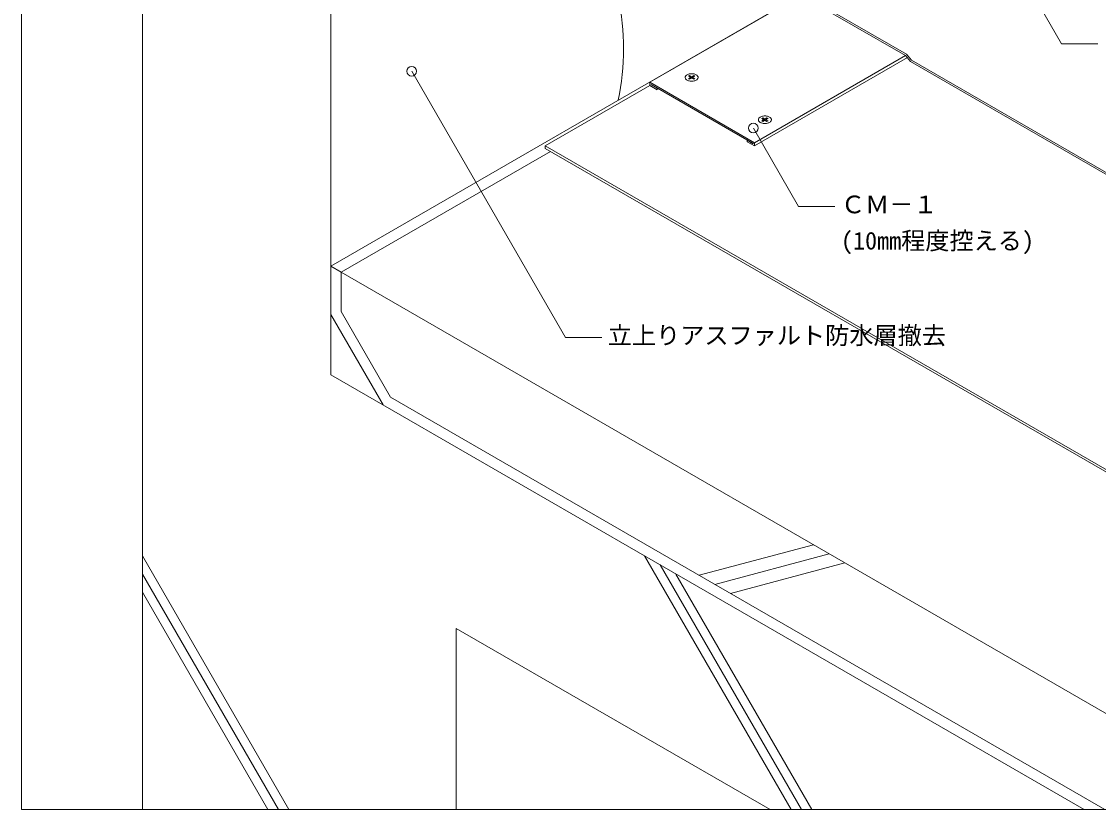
# Model space of a CAD drawing. Units: millimetres, scale not verified. Extents: x -1380 to 1380, y -955 to 955.
# Drawn here: x -1380 to -489, y -955 to -302 of the extents above; entities that cross this region are included whole.
import ezdxf
from ezdxf.enums import TextEntityAlignment as Align

# ---------------------------------------------------------------- set-up
doc = ezdxf.new("R2010")
doc.units = ezdxf.units.MM
doc.header["$LTSCALE"] = 3
for name, color, linetype, lineweight in [('0-1_WAKU', 7, 'Continuous', 18), ('0-2_KUTAI', 3, 'Continuous', 18), ('0-3_BOUSUI', 1, 'Continuous', 18), ('0-4_MOJI', 7, 'Continuous', 18), ('0-5_HATCH', 9, 'Continuous', 18), ('0-6_KANAMONO', 4, 'Continuous', 18), ('0-8_KANAMONO_SCREW', 4, 'Continuous', 18)]:
    doc.layers.add(name, color=color, linetype=linetype, lineweight=lineweight)
doc.styles.add('ＭＳ ゴシック', font='')
doc.styles.get('ＭＳ ゴシック').set_extended_font_data('MS Gothic')

msp = doc.modelspace()

# ---------------------------------------------------------------- linework, layer by layer
at = {"layer": '0-1_WAKU'}
msp.add_lwpolyline([(-1380, -955), (1380, -955), (1380, 955), (-1380, 955)], close=True, dxfattribs=at)
at = {"layer": '0-2_KUTAI'}
for p, q in [((-1280, -955), (-1280, 55)), ((-1124.115, -595), (-1124.115, -195)), ((-1115.455, -510), (-344.693, -955)), ((-1124.115, -545), (-1080.814, -620)), ((-1124.115, -595), (-500.577, -955)), ((-1020.192, -805), (-760.385, -955)), ((-1020.192, -805), (-1020.192, -955))]:
    msp.add_line(p, q, dxfattribs=at)
at = {"layer": '0-3_BOUSUI'}
for p, q in [((-1124.115, -505), (-734.837, -280.25)), ((-1115.455, -510), (-942.25, -410)), ((-946.58, -405.5), (5.182, -955)), ((-946.58, -407.5), (1.718, -955)), ((-1115.455, -510), (-1124.115, -505))]:
    msp.add_line(p, q, dxfattribs=at)
for points in [[(-734.837, -279.05), (-647.374, -329.547), (-643.324, -334.585), (431.266, -955)], [(-734.837, -280.55), (-648.234, -330.55), (-644.184, -335.588), (428.668, -955)], [(-946.58, -407.5), (-946.58, -405.5), (-859.978, -355.5)], [(-1115.455, -510), (-1115.455, -542.68), (-1074.474, -613.66), (-483.257, -955)]]:
    msp.add_lwpolyline(points, dxfattribs=at)
msp.add_arc((-1085.971, -325.108), 204.27, 347.98644, 12.01356, dxfattribs=at)
at = {"layer": '0-4_MOJI'}
for p, q in [((-556.614, -256.022), (-519.114, -320.974)), ((-489.114, -320.974), (-519.114, -320.974)), ((-1057.064, -343.653), (-929.783, -564.109)), ((-774.285, -390.737), (-736.785, -455.689)), ((-706.785, -455.689), (-736.785, -455.689)), ((-899.783, -564.109), (-929.783, -564.109))]:
    msp.add_line(p, q, dxfattribs=at)
for centre in [(-1057.064, -343.653), (-774.285, -390.737)]:
    msp.add_circle(centre, 4, dxfattribs=at)
at = {"layer": '0-5_HATCH'}
for p, q in [((-819.105, -761.098), (-724.464, -735.739)), ((-1158.756, -955), (-1280, -745)), ((-743.064, -955), (-864.308, -745)), ((-806.115, -768.598), (-711.474, -743.239)), ((-734.404, -955), (-851.317, -752.5)), ((-793.125, -776.098), (-698.484, -750.739)), ((-1167.417, -955), (-1280, -760)), ((-725.744, -955), (-838.327, -760)), ((-1176.077, -955), (-1280, -775))]:
    msp.add_line(p, q, dxfattribs=at)
at = {"layer": '0-6_KANAMONO'}
for p, q in [((-859.978, -352.8), (-734.837, -280.55)), ((-773.375, -402.8), (-648.234, -330.55)), ((-773.375, -405.5), (-646.752, -332.394))]:
    msp.add_line(p, q, dxfattribs=at)
msp.add_lwpolyline([(-774.414, -403.4), (-858.938, -354.6), (-858.938, -354.9), (-853.916, -357.8), (-853.916, -359), (-859.978, -355.5), (-859.978, -352.8), (-773.375, -402.8), (-773.375, -405.5), (-779.437, -402), (-779.437, -400.8), (-774.414, -403.7)], close=True, dxfattribs=at)
for centre, radius, start, end in [((-828.143, -349.146), 2.66, 133.86419, 154.82155), ((-827.106, -350.205), 4.143, 119.51297, 134.04524), ((-826.128, -351.91), 6.108, 108.4431, 119.62249), ((-825.535, -353.666), 7.962, 98.40443, 108.49452), ((-825.329, -355.022), 9.333, 90.04574, 98.43673), ((-825.323, -354.734), 9.045, 81.42951, 90.08802), ((-825.145, -353.694), 7.99, 71.52355, 81.5775), ((-824.55, -351.921), 6.121, 60.38937, 71.54503), ((-823.537, -350.165), 4.093, 45.86539, 60.5764), ((-822.523, -349.14), 2.651, 25.14004, 46.17422), ((-828.825, -348.81), 1.901, 155.22559, 179.68897), ((-828.831, -348.791), 1.895, 180.26843, 204.81701), ((-828.151, -348.46), 2.651, 205.14004, 226.17422), ((-827.137, -347.435), 4.093, 225.86539, 240.5764), ((-826.123, -345.679), 6.121, 240.38937, 251.54503), ((-825.528, -343.906), 7.99, 251.52355, 261.5775), ((-825.351, -342.866), 9.045, 261.42951, 270.08802), ((-825.344, -342.578), 9.333, 270.04574, 278.43673), ((-825.138, -343.934), 7.962, 278.40443, 288.49452), ((-824.545, -345.69), 6.108, 288.4431, 299.62249), ((-823.567, -347.395), 4.143, 299.51297, 314.04524), ((-822.53, -348.454), 2.66, 313.86419, 334.82155), ((-821.849, -348.79), 1.901, 335.22559, 359.68897), ((-821.842, -348.809), 1.895, 0.26843, 24.81701), ((-768.203, -383.81), 1.901, 155.22559, 179.68897), ((-767.521, -384.146), 2.66, 133.86419, 154.82155), ((-766.485, -385.205), 4.143, 119.51297, 134.04524), ((-765.506, -386.91), 6.108, 108.4431, 119.62249), ((-764.913, -388.666), 7.962, 98.40443, 108.49452), ((-764.707, -390.022), 9.333, 90.04574, 98.43673), ((-764.701, -389.734), 9.045, 81.42951, 90.08802), ((-764.523, -388.694), 7.99, 71.52355, 81.5775), ((-763.929, -386.921), 6.121, 60.38937, 71.54503), ((-762.915, -385.165), 4.093, 45.86539, 60.5764), ((-761.901, -384.14), 2.651, 25.14004, 46.17422), ((-761.221, -383.809), 1.895, 0.26843, 24.81701), ((-768.209, -383.791), 1.895, 180.26843, 204.81701), ((-767.529, -383.46), 2.651, 205.14004, 226.17422), ((-766.515, -382.435), 4.093, 225.86539, 240.5764), ((-765.501, -380.679), 6.121, 240.38937, 251.54503), ((-764.906, -378.906), 7.99, 251.52355, 261.5775), ((-764.729, -377.866), 9.045, 261.42951, 270.08802), ((-764.722, -377.578), 9.333, 270.04574, 278.43673), ((-764.517, -378.934), 7.962, 278.40443, 288.49452), ((-763.923, -380.69), 6.108, 288.4431, 299.62249), ((-762.945, -382.395), 4.143, 299.51297, 314.04524), ((-761.909, -383.454), 2.66, 313.86419, 334.82155), ((-761.227, -383.79), 1.901, 335.22559, 359.68897)]:
    msp.add_arc(centre, radius, start, end, dxfattribs=at)
at = {"layer": '0-8_KANAMONO_SCREW'}
for p, q in [((-827.069, -347.3), (-827.935, -347.8)), ((-825.553, -348.175), (-827.069, -347.3)), ((-827.069, -347.3), (-826.722, -348.5)), ((-825.12, -348.175), (-823.605, -347.3)), ((-823.605, -347.3), (-823.951, -348.5)), ((-823.605, -347.3), (-822.739, -347.8)), ((-827.935, -347.8), (-826.419, -348.675)), ((-827.935, -349.8), (-826.419, -348.925)), ((-827.069, -350.3), (-827.935, -349.8)), ((-825.553, -349.425), (-827.069, -350.3)), ((-826.33, -348.8), (-826.33, -349.873)), ((-825.553, -348.175), (-825.553, -349.425)), ((-825.12, -348.175), (-825.12, -349.425)), ((-825.12, -349.425), (-823.605, -350.3)), ((-824.344, -348.8), (-824.344, -349.873)), ((-822.739, -347.8), (-824.254, -348.675)), ((-822.739, -349.8), (-824.254, -348.925)), ((-823.605, -350.3), (-822.739, -349.8)), ((-766.447, -382.3), (-767.313, -382.8)), ((-767.313, -382.8), (-765.797, -383.675)), ((-764.931, -383.175), (-766.447, -382.3)), ((-766.447, -382.3), (-766.101, -383.5)), ((-764.931, -383.175), (-764.931, -384.425)), ((-764.498, -383.175), (-762.983, -382.3)), ((-764.498, -383.175), (-764.498, -384.425)), ((-762.117, -382.8), (-763.632, -383.675)), ((-762.983, -382.3), (-763.329, -383.5)), ((-762.983, -382.3), (-762.117, -382.8)), ((-767.313, -384.8), (-765.797, -383.925)), ((-766.447, -385.3), (-767.313, -384.8)), ((-764.931, -384.425), (-766.447, -385.3)), ((-765.708, -383.8), (-765.708, -384.873)), ((-764.498, -384.425), (-762.983, -385.3)), ((-763.722, -383.8), (-763.722, -384.873)), ((-762.117, -384.8), (-763.632, -383.925)), ((-762.983, -385.3), (-762.117, -384.8))]:
    msp.add_line(p, q, dxfattribs=at)
for centre, radius, start, end in [((-826.533, -348.878), 0.233, 45.86539, 60.5764), ((-826.535, -348.72), 0.235, 299.51297, 314.04524), ((-826.476, -348.819), 0.151, 25.14004, 46.17422), ((-826.476, -348.78), 0.151, 313.86419, 334.82155), ((-826.438, -348.799), 0.108, 335.22559, 359.68897), ((-826.437, -348.801), 0.108, 0.26843, 24.81701), ((-825.382, -349.727), 0.347, 108.4431, 119.62249), ((-825.381, -347.873), 0.348, 240.38937, 251.54503), ((-825.348, -347.772), 0.454, 251.52355, 261.5775), ((-825.348, -349.826), 0.452, 98.40443, 108.49452), ((-825.337, -347.713), 0.514, 261.42951, 270.08802), ((-825.336, -349.904), 0.53, 90.04574, 98.43673), ((-825.337, -347.696), 0.53, 270.04574, 278.43673), ((-825.336, -349.887), 0.514, 81.42951, 90.08802), ((-825.326, -349.828), 0.454, 71.52355, 81.5775), ((-825.325, -347.774), 0.452, 278.40443, 288.49452), ((-825.292, -347.873), 0.347, 288.4431, 299.62249), ((-825.292, -349.727), 0.348, 60.38937, 71.54503), ((-824.236, -348.801), 0.108, 155.22559, 179.68897), ((-824.236, -348.8), 0.108, 180.26843, 204.81701), ((-824.197, -348.82), 0.151, 133.86419, 154.82155), ((-824.198, -348.781), 0.151, 205.14004, 226.17422), ((-824.138, -348.88), 0.235, 119.51297, 134.04524), ((-824.14, -348.722), 0.233, 225.86539, 240.5764), ((-764.76, -382.873), 0.348, 240.38937, 251.54503), ((-764.726, -382.772), 0.454, 251.52355, 261.5775), ((-764.716, -382.713), 0.514, 261.42951, 270.08802), ((-764.715, -382.696), 0.53, 270.04574, 278.43673), ((-764.704, -382.774), 0.452, 278.40443, 288.49452), ((-764.67, -382.873), 0.347, 288.4431, 299.62249), ((-765.912, -383.878), 0.233, 45.86539, 60.5764), ((-765.913, -383.72), 0.235, 299.51297, 314.04524), ((-765.854, -383.819), 0.151, 25.14004, 46.17422), ((-765.855, -383.78), 0.151, 313.86419, 334.82155), ((-765.816, -383.799), 0.108, 335.22559, 359.68897), ((-765.815, -383.801), 0.108, 0.26843, 24.81701), ((-764.76, -384.727), 0.347, 108.4431, 119.62249), ((-764.726, -384.826), 0.452, 98.40443, 108.49452), ((-764.714, -384.904), 0.53, 90.04574, 98.43673), ((-764.714, -384.887), 0.514, 81.42951, 90.08802), ((-764.704, -384.828), 0.454, 71.52355, 81.5775), ((-764.67, -384.727), 0.348, 60.38937, 71.54503), ((-763.614, -383.801), 0.108, 155.22559, 179.68897), ((-763.614, -383.8), 0.108, 180.26843, 204.81701), ((-763.575, -383.82), 0.151, 133.86419, 154.82155), ((-763.576, -383.781), 0.151, 205.14004, 226.17422), ((-763.516, -383.88), 0.235, 119.51297, 134.04524), ((-763.518, -383.722), 0.233, 225.86539, 240.5764)]:
    msp.add_arc(centre, radius, start, end, dxfattribs=at)

# ---------------------------------------------------------------- texts
at = {"layer": '0-4_MOJI', "style": 'ＭＳ ゴシック'}
for s, p in [('ＣＭ－１', (-701.785, -465.689)), ('(10mm程度控える)', (-701.785, -495.689)), ('立上りアスファルト防水層撤去', (-894.783, -574.109))]:
    msp.add_text(s, height=14.66, dxfattribs=at).set_placement(p, align=Align.BOTTOM_LEFT)

doc.saveas('drawing.dxf')
